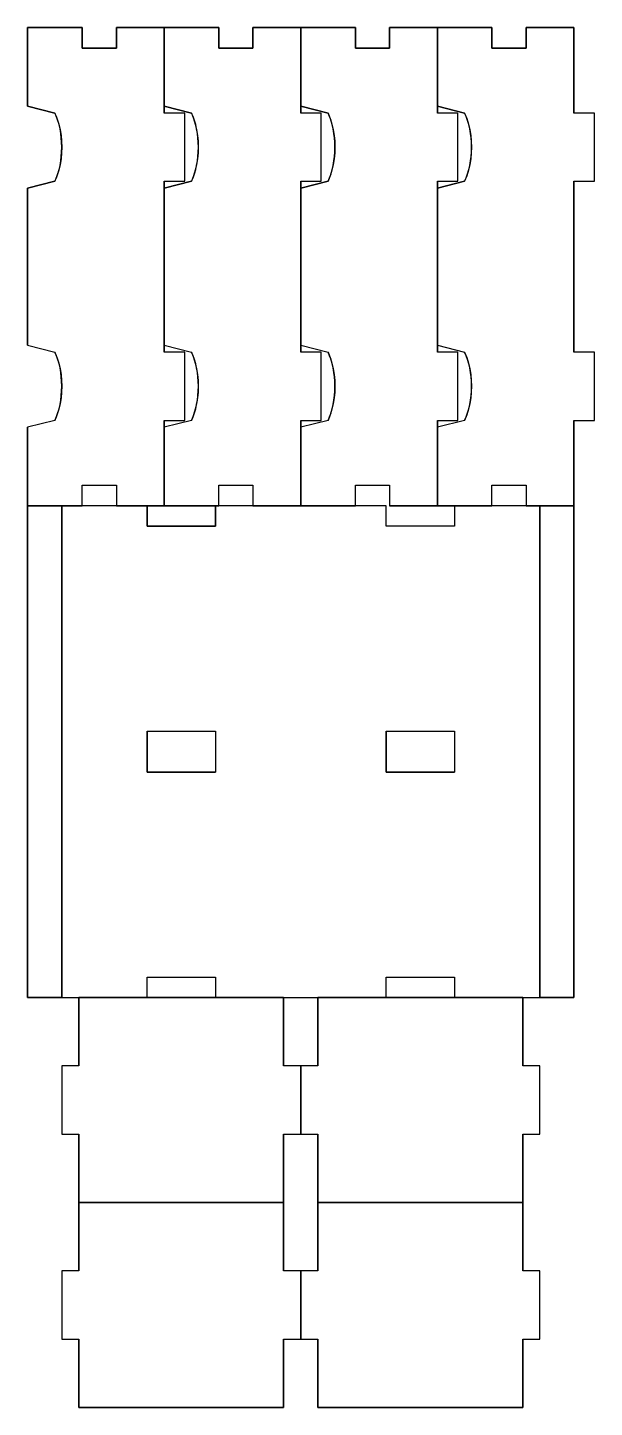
# Model space of a CAD drawing. Header units: inches. Extents: x 159 to 242, y 63 to 265.
import ezdxf

# ---------------------------------------------------------------- set-up
doc = ezdxf.new("R2010")
doc.units = ezdxf.units.IN
doc.header["$MEASUREMENT"] = 0

# ---------------------------------------------------------------- blocks, each defined once
blk = doc.blocks.new('block 2')
at = {"color": 1, "lineweight": 25}
blk.add_lwpolyline([(176.58, 122.94), (176.58, 125.94)], dxfattribs=at)
blk = doc.blocks.new('block 3')
at = {"color": 1, "lineweight": 25}
blk.add_lwpolyline([(164.08, 122.94), (166.58, 122.94)], dxfattribs=at)
blk = doc.blocks.new('block 4')
at = {"color": 1, "lineweight": 25}
blk.add_lwpolyline([(186.57, 191.93), (186.57, 194.93)], dxfattribs=at)
blk = doc.blocks.new('block 5')
at = {"color": 1, "lineweight": 25}
blk.add_lwpolyline([(211.57, 194.93), (207.07, 194.93)], dxfattribs=at)
blk = doc.blocks.new('block 6')
at = {"color": 1, "lineweight": 25}
blk.add_lwpolyline([(211.57, 191.93), (211.57, 194.93)], dxfattribs=at)
blk = doc.blocks.new('block 7')
at = {"color": 1, "lineweight": 25}
blk.add_lwpolyline([(221.57, 191.93), (211.57, 191.93)], dxfattribs=at)
blk = doc.blocks.new('block 8')
at = {"color": 1, "lineweight": 25}
blk.add_lwpolyline([(221.57, 194.93), (221.57, 191.93)], dxfattribs=at)
blk = doc.blocks.new('block 9')
at = {"color": 1, "lineweight": 25}
blk.add_lwpolyline([(234.07, 122.94), (234.07, 194.93)], dxfattribs=at)
blk = doc.blocks.new('block 10')
at = {"color": 1, "lineweight": 25}
blk.add_lwpolyline([(176.58, 155.94), (186.57, 155.94)], dxfattribs=at)
blk = doc.blocks.new('block 11')
at = {"color": 1, "lineweight": 25}
blk.add_lwpolyline([(186.57, 161.94), (186.57, 155.94)], dxfattribs=at)
blk = doc.blocks.new('block 12')
at = {"color": 1, "lineweight": 25}
blk.add_lwpolyline([(221.57, 125.94), (221.57, 122.94)], dxfattribs=at)
blk = doc.blocks.new('block 13')
at = {"color": 1, "lineweight": 25}
blk.add_lwpolyline([(176.58, 161.94), (186.57, 161.94)], dxfattribs=at)
blk = doc.blocks.new('block 14')
at = {"color": 1, "lineweight": 25}
blk.add_lwpolyline([(211.57, 125.94), (221.57, 125.94)], dxfattribs=at)
blk = doc.blocks.new('block 15')
at = {"color": 1, "lineweight": 25}
blk.add_lwpolyline([(176.58, 161.94), (176.58, 155.94)], dxfattribs=at)
blk = doc.blocks.new('block 16')
at = {"color": 1, "lineweight": 25}
blk.add_lwpolyline([(211.57, 122.94), (211.57, 125.94)], dxfattribs=at)
blk = doc.blocks.new('block 17')
at = {"color": 1, "lineweight": 25}
blk.add_lwpolyline([(211.57, 155.94), (221.57, 155.94)], dxfattribs=at)
blk = doc.blocks.new('block 18')
at = {"color": 1, "lineweight": 25}
blk.add_lwpolyline([(221.57, 161.94), (221.57, 155.94)], dxfattribs=at)
blk = doc.blocks.new('block 19')
at = {"color": 1, "lineweight": 25}
blk.add_lwpolyline([(186.57, 125.94), (186.57, 122.94)], dxfattribs=at)
blk = doc.blocks.new('block 20')
at = {"color": 1, "lineweight": 25}
blk.add_lwpolyline([(211.57, 161.94), (221.57, 161.94)], dxfattribs=at)
blk = doc.blocks.new('block 21')
at = {"color": 1, "lineweight": 25}
blk.add_lwpolyline([(176.58, 125.94), (186.57, 125.94)], dxfattribs=at)
blk = doc.blocks.new('block 22')
at = {"color": 1, "lineweight": 25}
blk.add_lwpolyline([(211.57, 161.94), (211.57, 155.94)], dxfattribs=at)
blk = doc.blocks.new('block 23')
at = {"color": 1, "lineweight": 25}
blk.add_lwpolyline([(164.08, 194.93), (164.08, 122.94)], dxfattribs=at)
blk = doc.blocks.new('block 24')
at = {"color": 1, "lineweight": 25}
blk.add_lwpolyline([(176.58, 194.93), (176.58, 191.93)], dxfattribs=at)
blk = doc.blocks.new('block 25')
at = {"color": 1, "lineweight": 25}
blk.add_lwpolyline([(176.58, 191.93), (186.57, 191.93)], dxfattribs=at)
blk = doc.blocks.new('block 26')
at = {"color": 1, "lineweight": 25}
blk.add_lwpolyline([(227.07, 194.93), (227.07, 197.93)], dxfattribs=at)
blk = doc.blocks.new('block 27')
at = {"color": 1, "lineweight": 25}
blk.add_lwpolyline([(223.07, 207.43), (219.07, 206.43)], dxfattribs=at)
blk = doc.blocks.new('block 28')
at = {"color": 1, "lineweight": 25}
blk.add_lwpolyline([(227.07, 197.93), (232.07, 197.93)], dxfattribs=at)
blk = doc.blocks.new('block 29')
at = {"color": 1, "lineweight": 25}
blk.add_lwpolyline([(232.07, 197.93), (232.07, 194.93)], dxfattribs=at)
blk = doc.blocks.new('block 30')
at = {"color": 1, "lineweight": 25}
blk.add_lwpolyline([(239.07, 207.43), (242.07, 207.43)], dxfattribs=at)
blk = doc.blocks.new('block 31')
at = {"color": 1, "lineweight": 25}
blk.add_lwpolyline([(242.07, 207.43), (242.07, 217.43)], dxfattribs=at)
blk = doc.blocks.new('block 32')
at = {"color": 1, "lineweight": 25}
blk.add_lwpolyline([(242.07, 217.43), (239.07, 217.43)], dxfattribs=at)
blk = doc.blocks.new('block 33')
at = {"color": 1, "lineweight": 25}
blk.add_lwpolyline([(239.07, 242.42), (239.07, 217.43)], dxfattribs=at)
blk = doc.blocks.new('block 34')
at = {"color": 1, "lineweight": 25}
blk.add_lwpolyline([(239.07, 194.93), (234.07, 194.93)], dxfattribs=at)
blk = doc.blocks.new('block 35')
at = {"color": 1, "lineweight": 25}
blk.add_lwpolyline([(239.07, 207.43), (239.07, 194.93)], dxfattribs=at)
blk = doc.blocks.new('block 36')
at = {"color": 1, "lineweight": 25}
blk.add_lwpolyline([(242.07, 242.42), (242.07, 252.42)], dxfattribs=at)
blk = doc.blocks.new('block 37')
at = {"color": 1, "lineweight": 25}
blk.add_lwpolyline([(239.07, 242.42), (242.07, 242.42)], dxfattribs=at)
blk = doc.blocks.new('block 38')
at = {"color": 1, "lineweight": 25}
blk.add_open_spline([(223.07, 242.42), (224.4, 245.16), (224.4, 249.69), (223.07, 252.42)], degree=3, dxfattribs=at)
blk = doc.blocks.new('block 39')
at = {"color": 1, "lineweight": 25}
blk.add_lwpolyline([(242.07, 252.42), (239.07, 252.42)], dxfattribs=at)
blk = doc.blocks.new('block 40')
at = {"color": 1, "lineweight": 25}
blk.add_lwpolyline([(239.07, 264.92), (239.07, 252.42)], dxfattribs=at)
blk = doc.blocks.new('block 41')
at = {"color": 1, "lineweight": 25}
blk.add_lwpolyline([(232.07, 264.92), (239.07, 264.92)], dxfattribs=at)
blk = doc.blocks.new('block 42')
at = {"color": 1, "lineweight": 25}
blk.add_lwpolyline([(232.07, 261.92), (232.07, 264.92)], dxfattribs=at)
blk = doc.blocks.new('block 43')
at = {"color": 1, "lineweight": 25}
blk.add_lwpolyline([(227.07, 261.92), (232.07, 261.92)], dxfattribs=at)
blk = doc.blocks.new('block 44')
at = {"color": 1, "lineweight": 25}
blk.add_lwpolyline([(227.07, 264.92), (227.07, 261.92)], dxfattribs=at)
blk = doc.blocks.new('block 45')
at = {"color": 1, "lineweight": 25}
blk.add_lwpolyline([(219.07, 264.92), (227.07, 264.92)], dxfattribs=at)
blk = doc.blocks.new('block 46')
at = {"color": 1, "lineweight": 25}
blk.add_lwpolyline([(223.07, 252.42), (219.07, 253.42)], dxfattribs=at)
blk = doc.blocks.new('block 47')
at = {"color": 1, "lineweight": 25}
blk.add_lwpolyline([(219.07, 241.43), (223.07, 242.42)], dxfattribs=at)
blk = doc.blocks.new('block 48')
at = {"color": 1, "lineweight": 25}
blk.add_lwpolyline([(219.07, 218.43), (223.07, 217.43)], dxfattribs=at)
blk = doc.blocks.new('block 49')
at = {"color": 1, "lineweight": 25}
blk.add_open_spline([(223.07, 207.43), (224.4, 210.16), (224.4, 214.7), (223.07, 217.43)], degree=3, dxfattribs=at)
blk = doc.blocks.new('block 50')
at = {"color": 1, "lineweight": 25}
blk.add_lwpolyline([(166.58, 92.94), (166.58, 102.94)], dxfattribs=at)
blk = doc.blocks.new('block 51')
at = {"color": 1, "lineweight": 25}
blk.add_lwpolyline([(196.57, 122.94), (196.57, 112.94)], dxfattribs=at)
blk = doc.blocks.new('block 52')
at = {"color": 1, "lineweight": 25}
blk.add_lwpolyline([(166.58, 122.94), (176.58, 122.94)], dxfattribs=at)
blk = doc.blocks.new('block 53')
at = {"color": 1, "lineweight": 25}
blk.add_lwpolyline([(166.58, 112.94), (166.58, 122.94)], dxfattribs=at)
blk = doc.blocks.new('block 54')
at = {"color": 1, "lineweight": 25}
blk.add_lwpolyline([(166.58, 112.94), (164.08, 112.94)], dxfattribs=at)
blk = doc.blocks.new('block 55')
at = {"color": 1, "lineweight": 25}
blk.add_lwpolyline([(164.08, 112.94), (164.08, 102.94)], dxfattribs=at)
blk = doc.blocks.new('block 56')
at = {"color": 1, "lineweight": 25}
blk.add_lwpolyline([(164.08, 102.94), (166.58, 102.94)], dxfattribs=at)
blk = doc.blocks.new('block 57')
at = {"color": 1, "lineweight": 25}
blk.add_lwpolyline([(196.57, 102.94), (196.57, 92.94)], dxfattribs=at)
blk = doc.blocks.new('block 58')
at = {"color": 1, "lineweight": 25}
blk.add_lwpolyline([(196.57, 102.94), (199.07, 102.94)], dxfattribs=at)
blk = doc.blocks.new('block 59')
at = {"color": 1, "lineweight": 25}
blk.add_lwpolyline([(199.07, 112.94), (196.57, 112.94)], dxfattribs=at)
blk = doc.blocks.new('block 60')
at = {"color": 1, "lineweight": 25}
blk.add_lwpolyline([(239.07, 122.94), (234.07, 122.94)], dxfattribs=at)
blk = doc.blocks.new('block 61')
at = {"color": 1, "lineweight": 25}
blk.add_lwpolyline([(239.07, 194.93), (239.07, 122.94)], dxfattribs=at)
blk = doc.blocks.new('block 62')
at = {"color": 1, "lineweight": 25}
blk.add_lwpolyline([(159.08, 122.94), (159.08, 194.93)], dxfattribs=at)
blk = doc.blocks.new('block 63')
at = {"color": 1, "lineweight": 25}
blk.add_lwpolyline([(164.08, 122.94), (159.08, 122.94)], dxfattribs=at)
blk = doc.blocks.new('block 64')
at = {"color": 1, "lineweight": 25}
blk.add_lwpolyline([(203.07, 207.43), (199.07, 206.43)], dxfattribs=at)
blk = doc.blocks.new('block 65')
at = {"color": 1, "lineweight": 25}
blk.add_lwpolyline([(199.07, 194.93), (199.07, 206.43)], dxfattribs=at)
blk = doc.blocks.new('block 66')
at = {"color": 1, "lineweight": 25}
blk.add_lwpolyline([(207.07, 194.93), (207.07, 197.93)], dxfattribs=at)
blk = doc.blocks.new('block 67')
at = {"color": 1, "lineweight": 25}
blk.add_lwpolyline([(207.07, 197.93), (212.07, 197.93)], dxfattribs=at)
blk = doc.blocks.new('block 68')
at = {"color": 1, "lineweight": 25}
blk.add_lwpolyline([(212.07, 197.93), (212.07, 194.93)], dxfattribs=at)
blk = doc.blocks.new('block 69')
at = {"color": 1, "lineweight": 25}
blk.add_lwpolyline([(219.07, 194.93), (212.07, 194.93)], dxfattribs=at)
blk = doc.blocks.new('block 70')
at = {"color": 1, "lineweight": 25}
blk.add_lwpolyline([(219.07, 207.43), (219.07, 206.43)], dxfattribs=at)
blk = doc.blocks.new('block 71')
at = {"color": 1, "lineweight": 25}
blk.add_lwpolyline([(219.07, 207.43), (222.07, 207.43)], dxfattribs=at)
blk = doc.blocks.new('block 72')
at = {"color": 1, "lineweight": 25}
blk.add_lwpolyline([(222.07, 207.43), (222.07, 217.43)], dxfattribs=at)
blk = doc.blocks.new('block 73')
at = {"color": 1, "lineweight": 25}
blk.add_lwpolyline([(222.07, 217.43), (219.07, 217.43)], dxfattribs=at)
blk = doc.blocks.new('block 74')
at = {"color": 1, "lineweight": 25}
blk.add_lwpolyline([(219.07, 242.42), (219.07, 241.43)], dxfattribs=at)
blk = doc.blocks.new('block 75')
at = {"color": 1, "lineweight": 25}
blk.add_lwpolyline([(219.07, 242.42), (222.07, 242.42)], dxfattribs=at)
blk = doc.blocks.new('block 76')
at = {"color": 1, "lineweight": 25}
blk.add_lwpolyline([(222.07, 242.42), (222.07, 252.42)], dxfattribs=at)
blk = doc.blocks.new('block 77')
at = {"color": 1, "lineweight": 25}
blk.add_lwpolyline([(222.07, 252.42), (219.07, 252.42)], dxfattribs=at)
blk = doc.blocks.new('block 78')
at = {"color": 1, "lineweight": 25}
blk.add_lwpolyline([(219.07, 264.92), (219.07, 253.42)], dxfattribs=at)
blk = doc.blocks.new('block 79')
at = {"color": 1, "lineweight": 25}
blk.add_lwpolyline([(212.07, 264.92), (219.07, 264.92)], dxfattribs=at)
blk = doc.blocks.new('block 80')
at = {"color": 1, "lineweight": 25}
blk.add_lwpolyline([(212.07, 261.92), (212.07, 264.92)], dxfattribs=at)
blk = doc.blocks.new('block 81')
at = {"color": 1, "lineweight": 25}
blk.add_lwpolyline([(207.07, 261.92), (212.07, 261.92)], dxfattribs=at)
blk = doc.blocks.new('block 82')
at = {"color": 1, "lineweight": 25}
blk.add_lwpolyline([(207.07, 264.92), (207.07, 261.92)], dxfattribs=at)
blk = doc.blocks.new('block 83')
at = {"color": 1, "lineweight": 25}
blk.add_lwpolyline([(199.07, 264.92), (207.07, 264.92)], dxfattribs=at)
blk = doc.blocks.new('block 84')
at = {"color": 1, "lineweight": 25}
blk.add_lwpolyline([(199.07, 253.42), (199.07, 264.92)], dxfattribs=at)
blk = doc.blocks.new('block 85')
at = {"color": 1, "lineweight": 25}
blk.add_lwpolyline([(203.07, 252.42), (199.07, 253.42)], dxfattribs=at)
blk = doc.blocks.new('block 86')
at = {"color": 1, "lineweight": 25}
blk.add_open_spline([(203.07, 242.42), (204.41, 245.16), (204.41, 249.69), (203.07, 252.42)], degree=3, dxfattribs=at)
blk = doc.blocks.new('block 87')
at = {"color": 1, "lineweight": 25}
blk.add_lwpolyline([(199.07, 241.43), (203.07, 242.42)], dxfattribs=at)
blk = doc.blocks.new('block 88')
at = {"color": 1, "lineweight": 25}
blk.add_lwpolyline([(199.07, 218.43), (199.07, 241.43)], dxfattribs=at)
blk = doc.blocks.new('block 89')
at = {"color": 1, "lineweight": 25}
blk.add_lwpolyline([(199.07, 218.43), (203.07, 217.43)], dxfattribs=at)
blk = doc.blocks.new('block 90')
at = {"color": 1, "lineweight": 25}
blk.add_open_spline([(203.07, 207.43), (204.41, 210.16), (204.41, 214.7), (203.07, 217.43)], degree=3, dxfattribs=at)
blk = doc.blocks.new('block 91')
at = {"color": 1, "lineweight": 25}
blk.add_lwpolyline([(219.07, 206.43), (219.07, 194.93)], dxfattribs=at)
blk = doc.blocks.new('block 92')
at = {"color": 1, "lineweight": 25}
blk.add_lwpolyline([(219.07, 241.43), (219.07, 218.43)], dxfattribs=at)
blk = doc.blocks.new('block 93')
at = {"color": 1, "lineweight": 25}
blk.add_lwpolyline([(219.07, 253.42), (219.07, 252.42)], dxfattribs=at)
blk = doc.blocks.new('block 94')
at = {"color": 1, "lineweight": 25}
blk.add_lwpolyline([(219.07, 218.43), (219.07, 217.43)], dxfattribs=at)
blk = doc.blocks.new('block 95')
at = {"color": 1, "lineweight": 25}
blk.add_open_spline([(183.08, 242.42), (184.41, 245.16), (184.41, 249.69), (183.08, 252.42)], degree=3, dxfattribs=at)
blk = doc.blocks.new('block 96')
at = {"color": 1, "lineweight": 25}
blk.add_lwpolyline([(179.08, 218.43), (179.08, 241.43)], dxfattribs=at)
blk = doc.blocks.new('block 97')
at = {"color": 1, "lineweight": 25}
blk.add_lwpolyline([(179.08, 218.43), (183.08, 217.43)], dxfattribs=at)
blk = doc.blocks.new('block 98')
at = {"color": 1, "lineweight": 25}
blk.add_lwpolyline([(179.08, 241.43), (183.08, 242.42)], dxfattribs=at)
blk = doc.blocks.new('block 99')
at = {"color": 1, "lineweight": 25}
blk.add_open_spline([(183.08, 207.43), (184.41, 210.16), (184.41, 214.7), (183.08, 217.43)], degree=3, dxfattribs=at)
blk = doc.blocks.new('block 100')
at = {"color": 1, "lineweight": 25}
blk.add_lwpolyline([(183.08, 207.43), (179.08, 206.43)], dxfattribs=at)
blk = doc.blocks.new('block 101')
at = {"color": 1, "lineweight": 25}
blk.add_lwpolyline([(179.08, 194.93), (179.08, 206.43)], dxfattribs=at)
blk = doc.blocks.new('block 102')
at = {"color": 1, "lineweight": 25}
blk.add_lwpolyline([(187.07, 194.93), (186.57, 194.93)], dxfattribs=at)
blk = doc.blocks.new('block 103')
at = {"color": 1, "lineweight": 25}
blk.add_lwpolyline([(187.07, 194.93), (187.07, 197.93)], dxfattribs=at)
blk = doc.blocks.new('block 104')
at = {"color": 1, "lineweight": 25}
blk.add_lwpolyline([(187.07, 197.93), (192.07, 197.93)], dxfattribs=at)
blk = doc.blocks.new('block 105')
at = {"color": 1, "lineweight": 25}
blk.add_lwpolyline([(192.07, 197.93), (192.07, 194.93)], dxfattribs=at)
blk = doc.blocks.new('block 106')
at = {"color": 1, "lineweight": 25}
blk.add_lwpolyline([(199.07, 207.43), (199.07, 206.43)], dxfattribs=at)
blk = doc.blocks.new('block 107')
at = {"color": 1, "lineweight": 25}
blk.add_lwpolyline([(199.07, 207.43), (202.07, 207.43)], dxfattribs=at)
blk = doc.blocks.new('block 108')
at = {"color": 1, "lineweight": 25}
blk.add_lwpolyline([(202.07, 207.43), (202.07, 217.43)], dxfattribs=at)
blk = doc.blocks.new('block 109')
at = {"color": 1, "lineweight": 25}
blk.add_lwpolyline([(202.07, 217.43), (199.07, 217.43)], dxfattribs=at)
blk = doc.blocks.new('block 110')
at = {"color": 1, "lineweight": 25}
blk.add_lwpolyline([(199.07, 218.43), (199.07, 217.43)], dxfattribs=at)
blk = doc.blocks.new('block 111')
at = {"color": 1, "lineweight": 25}
blk.add_lwpolyline([(199.07, 242.42), (199.07, 241.43)], dxfattribs=at)
blk = doc.blocks.new('block 112')
at = {"color": 1, "lineweight": 25}
blk.add_lwpolyline([(199.07, 242.42), (202.07, 242.42)], dxfattribs=at)
blk = doc.blocks.new('block 113')
at = {"color": 1, "lineweight": 25}
blk.add_lwpolyline([(202.07, 242.42), (202.07, 252.42)], dxfattribs=at)
blk = doc.blocks.new('block 114')
at = {"color": 1, "lineweight": 25}
blk.add_lwpolyline([(202.07, 252.42), (199.07, 252.42)], dxfattribs=at)
blk = doc.blocks.new('block 115')
at = {"color": 1, "lineweight": 25}
blk.add_lwpolyline([(199.07, 253.42), (199.07, 252.42)], dxfattribs=at)
blk = doc.blocks.new('block 116')
at = {"color": 1, "lineweight": 25}
blk.add_lwpolyline([(192.07, 264.92), (199.07, 264.92)], dxfattribs=at)
blk = doc.blocks.new('block 117')
at = {"color": 1, "lineweight": 25}
blk.add_lwpolyline([(192.07, 261.92), (192.07, 264.92)], dxfattribs=at)
blk = doc.blocks.new('block 118')
at = {"color": 1, "lineweight": 25}
blk.add_lwpolyline([(187.07, 261.92), (192.07, 261.92)], dxfattribs=at)
blk = doc.blocks.new('block 119')
at = {"color": 1, "lineweight": 25}
blk.add_lwpolyline([(187.07, 264.92), (187.07, 261.92)], dxfattribs=at)
blk = doc.blocks.new('block 120')
at = {"color": 1, "lineweight": 25}
blk.add_lwpolyline([(179.08, 264.92), (187.07, 264.92)], dxfattribs=at)
blk = doc.blocks.new('block 121')
at = {"color": 1, "lineweight": 25}
blk.add_lwpolyline([(179.08, 253.42), (179.08, 264.92)], dxfattribs=at)
blk = doc.blocks.new('block 122')
at = {"color": 1, "lineweight": 25}
blk.add_lwpolyline([(183.08, 252.42), (179.08, 253.42)], dxfattribs=at)
blk = doc.blocks.new('block 123')
at = {"color": 1, "lineweight": 25}
blk.add_lwpolyline([(172.08, 264.92), (179.08, 264.92)], dxfattribs=at)
blk = doc.blocks.new('block 124')
at = {"color": 1, "lineweight": 25}
blk.add_lwpolyline([(167.08, 264.92), (167.08, 261.92)], dxfattribs=at)
blk = doc.blocks.new('block 125')
at = {"color": 1, "lineweight": 25}
blk.add_lwpolyline([(172.08, 261.92), (172.08, 264.92)], dxfattribs=at)
blk = doc.blocks.new('block 126')
at = {"color": 1, "lineweight": 25}
blk.add_lwpolyline([(163.08, 252.42), (159.08, 253.42)], dxfattribs=at)
blk = doc.blocks.new('block 127')
at = {"color": 1, "lineweight": 25}
blk.add_lwpolyline([(167.08, 261.92), (172.08, 261.92)], dxfattribs=at)
blk = doc.blocks.new('block 128')
at = {"color": 1, "lineweight": 25}
blk.add_lwpolyline([(159.08, 264.92), (167.08, 264.92)], dxfattribs=at)
blk = doc.blocks.new('block 129')
at = {"color": 1, "lineweight": 25}
blk.add_lwpolyline([(159.08, 253.42), (159.08, 264.92)], dxfattribs=at)
blk = doc.blocks.new('block 130')
at = {"color": 1, "lineweight": 25}
blk.add_lwpolyline([(182.08, 252.42), (179.08, 252.42)], dxfattribs=at)
blk = doc.blocks.new('block 131')
at = {"color": 1, "lineweight": 25}
blk.add_lwpolyline([(182.08, 242.42), (182.08, 252.42)], dxfattribs=at)
blk = doc.blocks.new('block 132')
at = {"color": 1, "lineweight": 25}
blk.add_lwpolyline([(179.08, 253.42), (179.08, 252.42)], dxfattribs=at)
blk = doc.blocks.new('block 133')
at = {"color": 1, "lineweight": 25}
blk.add_lwpolyline([(179.08, 242.42), (182.08, 242.42)], dxfattribs=at)
blk = doc.blocks.new('block 134')
at = {"color": 1, "lineweight": 25}
blk.add_lwpolyline([(179.08, 242.42), (179.08, 241.43)], dxfattribs=at)
blk = doc.blocks.new('block 135')
at = {"color": 1, "lineweight": 25}
blk.add_lwpolyline([(179.08, 218.43), (179.08, 217.43)], dxfattribs=at)
blk = doc.blocks.new('block 136')
at = {"color": 1, "lineweight": 25}
blk.add_lwpolyline([(182.08, 217.43), (179.08, 217.43)], dxfattribs=at)
blk = doc.blocks.new('block 137')
at = {"color": 1, "lineweight": 25}
blk.add_lwpolyline([(182.08, 207.43), (182.08, 217.43)], dxfattribs=at)
blk = doc.blocks.new('block 138')
at = {"color": 1, "lineweight": 25}
blk.add_lwpolyline([(179.08, 207.43), (182.08, 207.43)], dxfattribs=at)
blk = doc.blocks.new('block 139')
at = {"color": 1, "lineweight": 25}
blk.add_lwpolyline([(179.08, 207.43), (179.08, 206.43)], dxfattribs=at)
blk = doc.blocks.new('block 140')
at = {"color": 1, "lineweight": 25}
blk.add_lwpolyline([(179.08, 194.93), (176.58, 194.93)], dxfattribs=at)
blk = doc.blocks.new('block 141')
at = {"color": 1, "lineweight": 25}
blk.add_lwpolyline([(172.08, 197.93), (172.08, 194.93)], dxfattribs=at)
blk = doc.blocks.new('block 142')
at = {"color": 1, "lineweight": 25}
blk.add_lwpolyline([(167.08, 197.93), (172.08, 197.93)], dxfattribs=at)
blk = doc.blocks.new('block 143')
at = {"color": 1, "lineweight": 25}
blk.add_lwpolyline([(167.08, 194.93), (167.08, 197.93)], dxfattribs=at)
blk = doc.blocks.new('block 144')
at = {"color": 1, "lineweight": 25}
blk.add_lwpolyline([(167.08, 194.93), (164.08, 194.93)], dxfattribs=at)
blk = doc.blocks.new('block 145')
at = {"color": 1, "lineweight": 25}
blk.add_lwpolyline([(159.08, 194.93), (159.08, 206.43)], dxfattribs=at)
blk = doc.blocks.new('block 146')
at = {"color": 1, "lineweight": 25}
blk.add_lwpolyline([(163.08, 207.43), (159.08, 206.43)], dxfattribs=at)
blk = doc.blocks.new('block 147')
at = {"color": 1, "lineweight": 25}
blk.add_open_spline([(163.08, 207.43), (164.41, 210.16), (164.41, 214.7), (163.08, 217.43)], degree=3, dxfattribs=at)
blk = doc.blocks.new('block 148')
at = {"color": 1, "lineweight": 25}
blk.add_lwpolyline([(159.08, 218.43), (163.08, 217.43)], dxfattribs=at)
blk = doc.blocks.new('block 149')
at = {"color": 1, "lineweight": 25}
blk.add_lwpolyline([(159.08, 241.43), (163.08, 242.42)], dxfattribs=at)
blk = doc.blocks.new('block 150')
at = {"color": 1, "lineweight": 25}
blk.add_open_spline([(163.08, 242.42), (164.41, 245.16), (164.41, 249.69), (163.08, 252.42)], degree=3, dxfattribs=at)
blk = doc.blocks.new('block 151')
at = {"color": 1, "lineweight": 25}
blk.add_lwpolyline([(159.08, 218.43), (159.08, 241.43)], dxfattribs=at)
blk = doc.blocks.new('block 152')
at = {"color": 1, "lineweight": 25}
blk.add_lwpolyline([(231.57, 122.94), (231.57, 112.94)], dxfattribs=at)
blk = doc.blocks.new('block 153')
at = {"color": 1, "lineweight": 25}
blk.add_lwpolyline([(201.57, 112.94), (201.57, 122.94)], dxfattribs=at)
blk = doc.blocks.new('block 154')
at = {"color": 1, "lineweight": 25}
blk.add_lwpolyline([(201.57, 112.94), (199.07, 112.94)], dxfattribs=at)
blk = doc.blocks.new('block 155')
at = {"color": 1, "lineweight": 25}
blk.add_lwpolyline([(199.07, 112.94), (199.07, 102.94)], dxfattribs=at)
blk = doc.blocks.new('block 156')
at = {"color": 1, "lineweight": 25}
blk.add_lwpolyline([(199.07, 102.94), (201.57, 102.94)], dxfattribs=at)
blk = doc.blocks.new('block 157')
at = {"color": 1, "lineweight": 25}
blk.add_lwpolyline([(201.57, 92.94), (201.57, 102.94)], dxfattribs=at)
blk = doc.blocks.new('block 158')
at = {"color": 1, "lineweight": 25}
blk.add_lwpolyline([(231.57, 92.94), (201.57, 92.94)], dxfattribs=at)
blk = doc.blocks.new('block 159')
at = {"color": 1, "lineweight": 25}
blk.add_lwpolyline([(231.57, 102.94), (231.57, 92.94)], dxfattribs=at)
blk = doc.blocks.new('block 160')
at = {"color": 1, "lineweight": 25}
blk.add_lwpolyline([(231.57, 102.94), (234.07, 102.94)], dxfattribs=at)
blk = doc.blocks.new('block 161')
at = {"color": 1, "lineweight": 25}
blk.add_lwpolyline([(234.07, 102.94), (234.07, 112.94)], dxfattribs=at)
blk = doc.blocks.new('block 162')
at = {"color": 1, "lineweight": 25}
blk.add_lwpolyline([(234.07, 112.94), (231.57, 112.94)], dxfattribs=at)
blk = doc.blocks.new('block 163')
at = {"color": 1, "lineweight": 25}
blk.add_lwpolyline([(231.57, 92.94), (231.57, 82.95)], dxfattribs=at)
blk = doc.blocks.new('block 164')
at = {"color": 1, "lineweight": 25}
blk.add_lwpolyline([(201.57, 82.95), (201.57, 92.94)], dxfattribs=at)
blk = doc.blocks.new('block 165')
at = {"color": 1, "lineweight": 25}
blk.add_lwpolyline([(201.57, 82.95), (199.07, 82.95)], dxfattribs=at)
blk = doc.blocks.new('block 166')
at = {"color": 1, "lineweight": 25}
blk.add_lwpolyline([(199.07, 82.95), (199.07, 72.95)], dxfattribs=at)
blk = doc.blocks.new('block 167')
at = {"color": 1, "lineweight": 25}
blk.add_lwpolyline([(199.07, 72.95), (201.57, 72.95)], dxfattribs=at)
blk = doc.blocks.new('block 168')
at = {"color": 1, "lineweight": 25}
blk.add_lwpolyline([(201.57, 62.95), (201.57, 72.95)], dxfattribs=at)
blk = doc.blocks.new('block 169')
at = {"color": 1, "lineweight": 25}
blk.add_lwpolyline([(231.57, 62.95), (201.57, 62.95)], dxfattribs=at)
blk = doc.blocks.new('block 170')
at = {"color": 1, "lineweight": 25}
blk.add_lwpolyline([(231.57, 72.95), (231.57, 62.95)], dxfattribs=at)
blk = doc.blocks.new('block 171')
at = {"color": 1, "lineweight": 25}
blk.add_lwpolyline([(231.57, 72.95), (234.07, 72.95)], dxfattribs=at)
blk = doc.blocks.new('block 172')
at = {"color": 1, "lineweight": 25}
blk.add_lwpolyline([(234.07, 72.95), (234.07, 82.95)], dxfattribs=at)
blk = doc.blocks.new('block 173')
at = {"color": 1, "lineweight": 25}
blk.add_lwpolyline([(234.07, 82.95), (231.57, 82.95)], dxfattribs=at)
blk = doc.blocks.new('block 174')
at = {"color": 1, "lineweight": 25}
blk.add_lwpolyline([(196.57, 92.94), (196.57, 82.95)], dxfattribs=at)
blk = doc.blocks.new('block 175')
at = {"color": 1, "lineweight": 25}
blk.add_lwpolyline([(166.58, 92.94), (196.57, 92.94)], dxfattribs=at)
blk = doc.blocks.new('block 176')
at = {"color": 1, "lineweight": 25}
blk.add_lwpolyline([(166.58, 82.95), (166.58, 92.94)], dxfattribs=at)
blk = doc.blocks.new('block 177')
at = {"color": 1, "lineweight": 25}
blk.add_lwpolyline([(166.58, 82.95), (164.08, 82.95)], dxfattribs=at)
blk = doc.blocks.new('block 178')
at = {"color": 1, "lineweight": 25}
blk.add_lwpolyline([(164.08, 82.95), (164.08, 72.95)], dxfattribs=at)
blk = doc.blocks.new('block 179')
at = {"color": 1, "lineweight": 25}
blk.add_lwpolyline([(164.08, 72.95), (166.58, 72.95)], dxfattribs=at)
blk = doc.blocks.new('block 180')
at = {"color": 1, "lineweight": 25}
blk.add_lwpolyline([(166.58, 62.95), (166.58, 72.95)], dxfattribs=at)
blk = doc.blocks.new('block 181')
at = {"color": 1, "lineweight": 25}
blk.add_lwpolyline([(196.57, 62.95), (166.58, 62.95)], dxfattribs=at)
blk = doc.blocks.new('block 182')
at = {"color": 1, "lineweight": 25}
blk.add_lwpolyline([(196.57, 72.95), (196.57, 62.95)], dxfattribs=at)
blk = doc.blocks.new('block 183')
at = {"color": 1, "lineweight": 25}
blk.add_lwpolyline([(196.57, 72.95), (199.07, 72.95)], dxfattribs=at)
blk = doc.blocks.new('block 184')
at = {"color": 1, "lineweight": 25}
blk.add_lwpolyline([(199.07, 82.95), (196.57, 82.95)], dxfattribs=at)
blk = doc.blocks.new('block 185')
at = {"color": 1, "lineweight": 25}
blk.add_lwpolyline([(231.57, 122.94), (234.07, 122.94)], dxfattribs=at)
blk = doc.blocks.new('block 186')
at = {"color": 1, "lineweight": 25}
blk.add_lwpolyline([(196.57, 122.94), (201.57, 122.94)], dxfattribs=at)
blk = doc.blocks.new('block 187')
at = {"color": 1, "lineweight": 25}
blk.add_lwpolyline([(176.58, 122.94), (186.57, 122.94)], dxfattribs=at)
blk = doc.blocks.new('block 188')
at = {"color": 1, "lineweight": 25}
blk.add_lwpolyline([(211.57, 122.94), (221.57, 122.94)], dxfattribs=at)
blk = doc.blocks.new('block 189')
at = {"color": 1, "lineweight": 25}
blk.add_lwpolyline([(201.57, 122.94), (211.57, 122.94)], dxfattribs=at)
blk = doc.blocks.new('block 190')
at = {"color": 1, "lineweight": 25}
blk.add_lwpolyline([(186.57, 122.94), (196.57, 122.94)], dxfattribs=at)
blk = doc.blocks.new('block 191')
at = {"color": 1, "lineweight": 25}
blk.add_lwpolyline([(221.57, 122.94), (231.57, 122.94)], dxfattribs=at)
blk = doc.blocks.new('block 192')
at = {"color": 1, "lineweight": 25}
blk.add_lwpolyline([(192.07, 194.93), (187.07, 194.93)], dxfattribs=at)
blk = doc.blocks.new('block 193')
at = {"color": 1, "lineweight": 25}
blk.add_lwpolyline([(199.07, 194.93), (192.07, 194.93)], dxfattribs=at)
blk = doc.blocks.new('block 194')
at = {"color": 1, "lineweight": 25}
blk.add_lwpolyline([(207.07, 194.93), (199.07, 194.93)], dxfattribs=at)
blk = doc.blocks.new('block 195')
at = {"color": 1, "lineweight": 25}
blk.add_lwpolyline([(232.07, 194.93), (227.07, 194.93)], dxfattribs=at)
blk = doc.blocks.new('block 196')
at = {"color": 1, "lineweight": 25}
blk.add_lwpolyline([(172.08, 194.93), (167.08, 194.93)], dxfattribs=at)
blk = doc.blocks.new('block 197')
at = {"color": 1, "lineweight": 25}
blk.add_lwpolyline([(234.07, 194.93), (232.07, 194.93)], dxfattribs=at)
blk = doc.blocks.new('block 198')
at = {"color": 1, "lineweight": 25}
blk.add_lwpolyline([(221.57, 194.93), (219.07, 194.93)], dxfattribs=at)
blk = doc.blocks.new('block 199')
at = {"color": 1, "lineweight": 25}
blk.add_lwpolyline([(186.57, 194.93), (179.08, 194.93)], dxfattribs=at)
blk = doc.blocks.new('block 200')
at = {"color": 1, "lineweight": 25}
blk.add_lwpolyline([(176.58, 194.93), (172.08, 194.93)], dxfattribs=at)
blk = doc.blocks.new('block 201')
at = {"color": 1, "lineweight": 25}
blk.add_lwpolyline([(164.08, 194.93), (159.08, 194.93)], dxfattribs=at)
blk = doc.blocks.new('block 202')
at = {"color": 1, "lineweight": 25}
blk.add_lwpolyline([(227.07, 194.93), (221.57, 194.93)], dxfattribs=at)
blk = doc.blocks.new('block 203')
at = {"color": 1, "lineweight": 25}
for points in [[(164.08, 194.93), (164.08, 122.94)], [(167.08, 194.93), (164.08, 194.93)], [(172.08, 194.93), (167.08, 194.93)], [(176.58, 194.93), (172.08, 194.93)], [(176.58, 191.93), (176.58, 194.93)], [(187.07, 194.93), (186.57, 194.93)], [(186.57, 194.93), (186.57, 191.93)], [(192.07, 194.93), (187.07, 194.93)], [(199.07, 194.93), (192.07, 194.93)], [(207.07, 194.93), (199.07, 194.93)], [(211.57, 194.93), (207.07, 194.93)], [(211.57, 191.93), (211.57, 194.93)], [(221.57, 194.93), (221.57, 191.93)], [(227.07, 194.93), (221.57, 194.93)], [(232.07, 194.93), (227.07, 194.93)], [(234.07, 194.93), (232.07, 194.93)], [(234.07, 122.94), (234.07, 194.93)], [(186.57, 191.93), (176.58, 191.93)], [(221.57, 191.93), (211.57, 191.93)], [(176.58, 161.94), (186.57, 161.94)], [(176.58, 155.94), (176.58, 161.94)], [(186.57, 161.94), (186.57, 155.94)], [(211.57, 161.94), (221.57, 161.94)], [(211.57, 155.94), (211.57, 161.94)], [(221.57, 161.94), (221.57, 155.94)], [(186.57, 155.94), (176.58, 155.94)], [(221.57, 155.94), (211.57, 155.94)], [(176.58, 125.94), (186.57, 125.94)], [(176.58, 122.94), (176.58, 125.94)], [(186.57, 125.94), (186.57, 122.94)], [(211.57, 125.94), (221.57, 125.94)], [(211.57, 122.94), (211.57, 125.94)], [(221.57, 125.94), (221.57, 122.94)], [(164.08, 122.94), (166.58, 122.94)], [(166.58, 122.94), (176.58, 122.94)], [(186.57, 122.94), (196.57, 122.94)], [(196.57, 122.94), (201.57, 122.94)], [(201.57, 122.94), (211.57, 122.94)], [(221.57, 122.94), (231.57, 122.94)], [(231.57, 122.94), (234.07, 122.94)]]:
    blk.add_lwpolyline(points, dxfattribs=at)
blk = doc.blocks.new('block 204')
at = {"color": 1, "lineweight": 25}
for points in [[(219.07, 264.92), (219.07, 253.42)], [(227.07, 264.92), (219.07, 264.92)], [(227.07, 261.92), (227.07, 264.92)], [(232.07, 264.92), (232.07, 261.92)], [(239.07, 264.92), (232.07, 264.92)], [(239.07, 252.42), (239.07, 264.92)], [(232.07, 261.92), (227.07, 261.92)], [(219.07, 253.42), (223.07, 252.42)], [(223.07, 252.42), (223.37, 251.62)], [(223.37, 251.62), (223.62, 250.81)], [(223.62, 250.81), (223.82, 249.97)], [(242.07, 252.42), (239.07, 252.42)], [(242.07, 242.42), (242.07, 252.42)], [(223.82, 249.97), (223.96, 249.13)], [(223.96, 249.13), (224.04, 248.28)], [(224.04, 246.57), (223.96, 245.72)], [(224.04, 248.28), (224.07, 247.42)], [(224.07, 247.42), (224.04, 246.57)], [(223.82, 244.87), (223.62, 244.04)], [(223.96, 245.72), (223.82, 244.87)], [(223.07, 242.42), (219.07, 241.43)], [(223.37, 243.22), (223.07, 242.42)], [(223.62, 244.04), (223.37, 243.22)], [(239.07, 217.43), (239.07, 242.42)], [(239.07, 242.42), (242.07, 242.42)], [(219.07, 241.43), (219.07, 218.43)], [(219.07, 218.43), (223.07, 217.43)], [(223.07, 217.43), (223.37, 216.63)], [(223.37, 216.63), (223.62, 215.81)], [(242.07, 217.43), (239.07, 217.43)], [(242.07, 207.43), (242.07, 217.43)], [(223.62, 215.81), (223.82, 214.98)], [(223.82, 214.98), (223.96, 214.13)], [(223.96, 214.13), (224.04, 213.28)], [(224.04, 213.28), (224.07, 212.43)], [(224.07, 212.43), (224.04, 211.57)], [(223.96, 210.72), (223.82, 209.88)], [(224.04, 211.57), (223.96, 210.72)], [(223.37, 208.23), (223.07, 207.43)], [(223.62, 209.05), (223.37, 208.23)], [(223.82, 209.88), (223.62, 209.05)], [(223.07, 207.43), (219.07, 206.43)], [(219.07, 206.43), (219.07, 194.93)], [(239.07, 194.93), (239.07, 207.43)], [(239.07, 207.43), (242.07, 207.43)], [(227.07, 194.93), (227.07, 197.93)], [(227.07, 197.93), (232.07, 197.93)], [(232.07, 197.93), (232.07, 194.93)], [(219.07, 194.93), (221.57, 194.93)], [(221.57, 194.93), (227.07, 194.93)], [(232.07, 194.93), (234.07, 194.93)], [(234.07, 194.93), (239.07, 194.93)]]:
    blk.add_lwpolyline(points, dxfattribs=at)
blk = doc.blocks.new('block 205')
at = {"color": 1, "lineweight": 25}
for points in [[(176.58, 122.94), (166.58, 122.94)], [(166.58, 122.94), (166.58, 112.94)], [(186.57, 122.94), (176.58, 122.94)], [(196.57, 122.94), (186.57, 122.94)], [(196.57, 112.94), (196.57, 122.94)], [(166.58, 112.94), (164.08, 112.94)], [(164.08, 112.94), (164.08, 102.94)], [(199.07, 112.94), (196.57, 112.94)], [(199.07, 102.94), (199.07, 112.94)], [(164.08, 102.94), (166.58, 102.94)], [(166.58, 102.94), (166.58, 92.94)], [(196.57, 92.94), (196.57, 102.94)], [(196.57, 102.94), (199.07, 102.94)], [(166.58, 92.94), (196.57, 92.94)]]:
    blk.add_lwpolyline(points, dxfattribs=at)
blk = doc.blocks.new('block 206')
at = {"color": 1, "lineweight": 25}
for points in [[(234.07, 194.93), (234.07, 122.94)], [(239.07, 194.93), (234.07, 194.93)], [(239.07, 122.94), (239.07, 194.93)], [(234.07, 122.94), (239.07, 122.94)]]:
    blk.add_lwpolyline(points, dxfattribs=at)
blk = doc.blocks.new('block 207')
at = {"color": 1, "lineweight": 25}
for points in [[(159.08, 194.93), (159.08, 122.94)], [(164.08, 194.93), (159.08, 194.93)], [(164.08, 122.94), (164.08, 194.93)], [(159.08, 122.94), (164.08, 122.94)]]:
    blk.add_lwpolyline(points, dxfattribs=at)
blk = doc.blocks.new('block 208')
at = {"color": 1, "lineweight": 25}
for points in [[(199.07, 264.92), (199.07, 253.42)], [(207.07, 264.92), (199.07, 264.92)], [(207.07, 261.92), (207.07, 264.92)], [(212.07, 264.92), (212.07, 261.92)], [(219.07, 264.92), (212.07, 264.92)], [(219.07, 253.42), (219.07, 264.92)], [(212.07, 261.92), (207.07, 261.92)], [(199.07, 253.42), (203.07, 252.42)], [(219.07, 252.42), (219.07, 253.42)], [(203.07, 252.42), (203.38, 251.62)], [(203.38, 251.62), (203.62, 250.81)], [(203.62, 250.81), (203.82, 249.97)], [(222.07, 252.42), (219.07, 252.42)], [(222.07, 242.42), (222.07, 252.42)], [(203.82, 249.97), (203.96, 249.13)], [(203.96, 249.13), (204.04, 248.28)], [(204.04, 246.57), (203.96, 245.72)], [(204.04, 248.28), (204.07, 247.42)], [(204.07, 247.42), (204.04, 246.57)], [(203.82, 244.87), (203.62, 244.04)], [(203.96, 245.72), (203.82, 244.87)], [(203.07, 242.42), (199.07, 241.43)], [(203.38, 243.22), (203.07, 242.42)], [(203.62, 244.04), (203.38, 243.22)], [(219.07, 242.42), (222.07, 242.42)], [(219.07, 241.43), (219.07, 242.42)], [(199.07, 241.43), (199.07, 218.43)], [(219.07, 218.43), (219.07, 241.43)], [(199.07, 218.43), (203.07, 217.43)], [(219.07, 217.43), (219.07, 218.43)], [(203.07, 217.43), (203.38, 216.63)], [(203.38, 216.63), (203.62, 215.81)], [(222.07, 217.43), (219.07, 217.43)], [(222.07, 207.43), (222.07, 217.43)], [(203.62, 215.81), (203.82, 214.98)], [(203.82, 214.98), (203.96, 214.13)], [(203.96, 214.13), (204.04, 213.28)], [(204.04, 213.28), (204.07, 212.43)], [(204.07, 212.43), (204.04, 211.57)], [(203.96, 210.72), (203.82, 209.88)], [(204.04, 211.57), (203.96, 210.72)], [(203.38, 208.23), (203.07, 207.43)], [(203.62, 209.05), (203.38, 208.23)], [(203.82, 209.88), (203.62, 209.05)], [(203.07, 207.43), (199.07, 206.43)], [(199.07, 206.43), (199.07, 194.93)], [(219.07, 206.43), (219.07, 207.43)], [(219.07, 207.43), (222.07, 207.43)], [(219.07, 194.93), (219.07, 206.43)], [(207.07, 197.93), (212.07, 197.93)], [(207.07, 194.93), (207.07, 197.93)], [(212.07, 197.93), (212.07, 194.93)], [(199.07, 194.93), (207.07, 194.93)], [(212.07, 194.93), (219.07, 194.93)]]:
    blk.add_lwpolyline(points, dxfattribs=at)
blk = doc.blocks.new('block 209')
at = {"color": 1, "lineweight": 25}
for points in [[(187.07, 264.92), (179.08, 264.92)], [(179.08, 264.92), (179.08, 253.42)], [(187.07, 261.92), (187.07, 264.92)], [(199.07, 264.92), (192.07, 264.92)], [(192.07, 264.92), (192.07, 261.92)], [(199.07, 253.42), (199.07, 264.92)], [(192.07, 261.92), (187.07, 261.92)], [(179.08, 253.42), (183.08, 252.42)], [(199.07, 252.42), (199.07, 253.42)], [(183.08, 252.42), (183.38, 251.62)], [(183.38, 251.62), (183.63, 250.81)], [(183.63, 250.81), (183.82, 249.97)], [(202.07, 252.42), (199.07, 252.42)], [(202.07, 242.42), (202.07, 252.42)], [(183.82, 249.97), (183.96, 249.13)], [(183.96, 249.13), (184.05, 248.28)], [(184.05, 246.57), (183.96, 245.72)], [(184.05, 248.28), (184.07, 247.42)], [(184.07, 247.42), (184.05, 246.57)], [(183.82, 244.87), (183.63, 244.04)], [(183.96, 245.72), (183.82, 244.87)], [(183.08, 242.42), (179.08, 241.43)], [(183.38, 243.22), (183.08, 242.42)], [(183.63, 244.04), (183.38, 243.22)], [(199.07, 241.43), (199.07, 242.42)], [(199.07, 242.42), (202.07, 242.42)], [(179.08, 241.43), (179.08, 218.43)], [(199.07, 218.43), (199.07, 241.43)], [(179.08, 218.43), (183.08, 217.43)], [(199.07, 217.43), (199.07, 218.43)], [(183.08, 217.43), (183.38, 216.63)], [(183.38, 216.63), (183.63, 215.81)], [(202.07, 217.43), (199.07, 217.43)], [(202.07, 207.43), (202.07, 217.43)], [(183.63, 215.81), (183.82, 214.98)], [(183.82, 214.98), (183.96, 214.13)], [(183.96, 214.13), (184.05, 213.28)], [(184.05, 213.28), (184.07, 212.43)], [(184.07, 212.43), (184.05, 211.57)], [(183.96, 210.72), (183.82, 209.88)], [(184.05, 211.57), (183.96, 210.72)], [(183.38, 208.23), (183.08, 207.43)], [(183.63, 209.05), (183.38, 208.23)], [(183.82, 209.88), (183.63, 209.05)], [(183.08, 207.43), (179.08, 206.43)], [(179.08, 206.43), (179.08, 194.93)], [(199.07, 206.43), (199.07, 207.43)], [(199.07, 207.43), (202.07, 207.43)], [(199.07, 194.93), (199.07, 206.43)], [(187.07, 194.93), (187.07, 197.93)], [(187.07, 197.93), (192.07, 197.93)], [(192.07, 197.93), (192.07, 194.93)], [(179.08, 194.93), (186.57, 194.93)], [(186.57, 194.93), (187.07, 194.93)], [(192.07, 194.93), (199.07, 194.93)]]:
    blk.add_lwpolyline(points, dxfattribs=at)
blk = doc.blocks.new('block 210')
at = {"color": 1, "lineweight": 25}
for points in [[(159.08, 264.92), (159.08, 253.42)], [(167.08, 264.92), (159.08, 264.92)], [(167.08, 261.92), (167.08, 264.92)], [(179.08, 264.92), (172.08, 264.92)], [(172.08, 264.92), (172.08, 261.92)], [(179.08, 253.42), (179.08, 264.92)], [(172.08, 261.92), (167.08, 261.92)], [(159.08, 253.42), (163.08, 252.42)], [(179.08, 252.42), (179.08, 253.42)], [(163.08, 252.42), (163.38, 251.62)], [(163.38, 251.62), (163.63, 250.81)], [(163.63, 250.81), (163.83, 249.97)], [(182.08, 252.42), (179.08, 252.42)], [(182.08, 242.42), (182.08, 252.42)], [(163.83, 249.97), (163.97, 249.13)], [(163.97, 249.13), (164.05, 248.28)], [(164.05, 246.57), (163.97, 245.72)], [(164.05, 248.28), (164.08, 247.42)], [(164.08, 247.42), (164.05, 246.57)], [(163.83, 244.87), (163.63, 244.04)], [(163.97, 245.72), (163.83, 244.87)], [(163.08, 242.42), (159.08, 241.43)], [(163.38, 243.22), (163.08, 242.42)], [(163.63, 244.04), (163.38, 243.22)], [(179.08, 241.43), (179.08, 242.42)], [(179.08, 242.42), (182.08, 242.42)], [(159.08, 241.43), (159.08, 218.43)], [(179.08, 218.43), (179.08, 241.43)], [(159.08, 218.43), (163.08, 217.43)], [(179.08, 217.43), (179.08, 218.43)], [(163.08, 217.43), (163.38, 216.63)], [(163.38, 216.63), (163.63, 215.81)], [(182.08, 217.43), (179.08, 217.43)], [(182.08, 207.43), (182.08, 217.43)], [(163.63, 215.81), (163.83, 214.98)], [(163.83, 214.98), (163.97, 214.13)], [(163.97, 214.13), (164.05, 213.28)], [(164.05, 213.28), (164.08, 212.43)], [(164.08, 212.43), (164.05, 211.57)], [(163.97, 210.72), (163.83, 209.88)], [(164.05, 211.57), (163.97, 210.72)], [(163.38, 208.23), (163.08, 207.43)], [(163.63, 209.05), (163.38, 208.23)], [(163.83, 209.88), (163.63, 209.05)], [(163.08, 207.43), (159.08, 206.43)], [(159.08, 206.43), (159.08, 194.93)], [(179.08, 206.43), (179.08, 207.43)], [(179.08, 207.43), (182.08, 207.43)], [(179.08, 194.93), (179.08, 206.43)], [(167.08, 194.93), (167.08, 197.93)], [(167.08, 197.93), (172.08, 197.93)], [(172.08, 197.93), (172.08, 194.93)], [(159.08, 194.93), (164.08, 194.93)], [(164.08, 194.93), (167.08, 194.93)], [(172.08, 194.93), (176.58, 194.93)], [(176.58, 194.93), (179.08, 194.93)]]:
    blk.add_lwpolyline(points, dxfattribs=at)
blk = doc.blocks.new('block 211')
at = {"color": 1, "lineweight": 25}
for points in [[(201.57, 122.94), (201.57, 112.94)], [(211.57, 122.94), (201.57, 122.94)], [(221.57, 122.94), (211.57, 122.94)], [(231.57, 122.94), (221.57, 122.94)], [(231.57, 112.94), (231.57, 122.94)], [(199.07, 112.94), (199.07, 102.94)], [(201.57, 112.94), (199.07, 112.94)], [(234.07, 112.94), (231.57, 112.94)], [(234.07, 102.94), (234.07, 112.94)], [(199.07, 102.94), (201.57, 102.94)], [(201.57, 102.94), (201.57, 92.94)], [(231.57, 92.94), (231.57, 102.94)], [(231.57, 102.94), (234.07, 102.94)], [(201.57, 92.94), (231.57, 92.94)]]:
    blk.add_lwpolyline(points, dxfattribs=at)
blk = doc.blocks.new('block 212')
at = {"color": 1, "lineweight": 25}
for points in [[(201.57, 92.94), (201.57, 82.95)], [(231.57, 92.94), (201.57, 92.94)], [(231.57, 82.95), (231.57, 92.94)], [(199.07, 82.95), (199.07, 72.95)], [(201.57, 82.95), (199.07, 82.95)], [(234.07, 82.95), (231.57, 82.95)], [(234.07, 72.95), (234.07, 82.95)], [(199.07, 72.95), (201.57, 72.95)], [(201.57, 72.95), (201.57, 62.95)], [(231.57, 62.95), (231.57, 72.95)], [(231.57, 72.95), (234.07, 72.95)], [(201.57, 62.95), (231.57, 62.95)]]:
    blk.add_lwpolyline(points, dxfattribs=at)
blk = doc.blocks.new('block 213')
at = {"color": 1, "lineweight": 25}
for points in [[(196.57, 92.94), (166.58, 92.94)], [(166.58, 92.94), (166.58, 82.95)], [(196.57, 82.95), (196.57, 92.94)], [(166.58, 82.95), (164.08, 82.95)], [(164.08, 82.95), (164.08, 72.95)], [(199.07, 82.95), (196.57, 82.95)], [(199.07, 72.95), (199.07, 82.95)], [(164.08, 72.95), (166.58, 72.95)], [(166.58, 72.95), (166.58, 62.95)], [(196.57, 62.95), (196.57, 72.95)], [(196.57, 72.95), (199.07, 72.95)], [(166.58, 62.95), (196.57, 62.95)]]:
    blk.add_lwpolyline(points, dxfattribs=at)

msp = doc.modelspace()

# ---------------------------------------------------------------- block references
for name in ['block 128', 'block 129', 'block 210', 'block 124', 'block 123', 'block 125', 'block 120', 'block 121', 'block 209', 'block 119', 'block 116', 'block 117', 'block 83', 'block 84', 'block 208', 'block 82', 'block 79', 'block 80', 'block 45', 'block 78', 'block 204', 'block 44', 'block 41', 'block 42', 'block 40', 'block 127', 'block 118', 'block 81', 'block 43', 'block 126', 'block 122', 'block 132', 'block 85', 'block 115', 'block 46', 'block 93', 'block 150', 'block 130', 'block 131', 'block 95', 'block 114', 'block 113', 'block 86', 'block 77', 'block 76', 'block 38', 'block 39', 'block 36', 'block 149', 'block 98', 'block 133', 'block 134', 'block 87', 'block 111', 'block 112', 'block 47', 'block 74', 'block 75', 'block 33', 'block 37', 'block 151', 'block 96', 'block 88', 'block 92', 'block 148', 'block 97', 'block 135', 'block 89', 'block 110', 'block 48', 'block 94', 'block 147', 'block 136', 'block 137', 'block 99', 'block 109', 'block 108', 'block 90', 'block 73', 'block 72', 'block 49', 'block 32', 'block 31', 'block 146', 'block 145', 'block 100', 'block 138', 'block 139', 'block 101', 'block 64', 'block 106', 'block 107', 'block 65', 'block 27', 'block 70', 'block 71', 'block 91', 'block 30', 'block 35', 'block 142', 'block 143', 'block 141', 'block 103', 'block 104', 'block 105', 'block 66', 'block 67', 'block 68', 'block 26', 'block 28', 'block 29', 'block 62', 'block 201', 'block 207', 'block 23', 'block 144', 'block 203', 'block 196', 'block 200', 'block 24', 'block 140', 'block 199', 'block 4', 'block 102', 'block 192', 'block 193', 'block 194', 'block 5', 'block 6', 'block 69', 'block 198', 'block 8', 'block 202', 'block 195', 'block 197', 'block 9', 'block 34', 'block 206', 'block 61', 'block 25', 'block 7', 'block 13', 'block 15', 'block 11', 'block 20', 'block 22', 'block 18', 'block 10', 'block 17', 'block 2', 'block 21', 'block 19', 'block 14', 'block 16', 'block 12', 'block 63', 'block 3', 'block 205', 'block 52', 'block 53', 'block 187', 'block 190', 'block 51', 'block 186', 'block 211', 'block 153', 'block 189', 'block 188', 'block 191', 'block 152', 'block 185', 'block 60', 'block 54', 'block 55', 'block 59', 'block 154', 'block 155', 'block 162', 'block 161', 'block 56', 'block 50', 'block 57', 'block 58', 'block 156', 'block 157', 'block 159', 'block 160', 'block 213', 'block 175', 'block 176', 'block 174', 'block 212', 'block 158', 'block 164', 'block 163', 'block 177', 'block 178', 'block 184', 'block 165', 'block 166', 'block 173', 'block 172', 'block 179', 'block 180', 'block 182', 'block 183', 'block 167', 'block 168', 'block 170', 'block 171', 'block 181', 'block 169']:
    msp.add_blockref(name, (0, 0))

doc.saveas('drawing.dxf')
